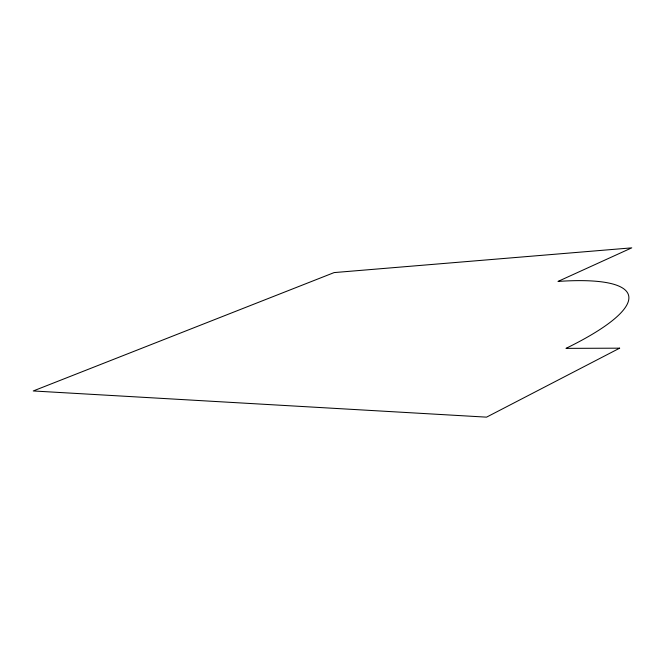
<?xml version="1.0" encoding="UTF-8"?>
<svg xmlns="http://www.w3.org/2000/svg" width="665" height="665" viewBox="0 0 665 665"><rect width="100%" height="100%" fill="white"/><g stroke="black" fill="none" stroke-linecap="round" stroke-linejoin="round"><path stroke-width="1" d="M619.639 348.177L486.556 417.146L33.25 390.962L334.138 272.584L631.75 247.854L557.993 281.436A217.272 45.494 -15.7 0 1 565.981 348.369L619.639 348.177"/></g></svg>
